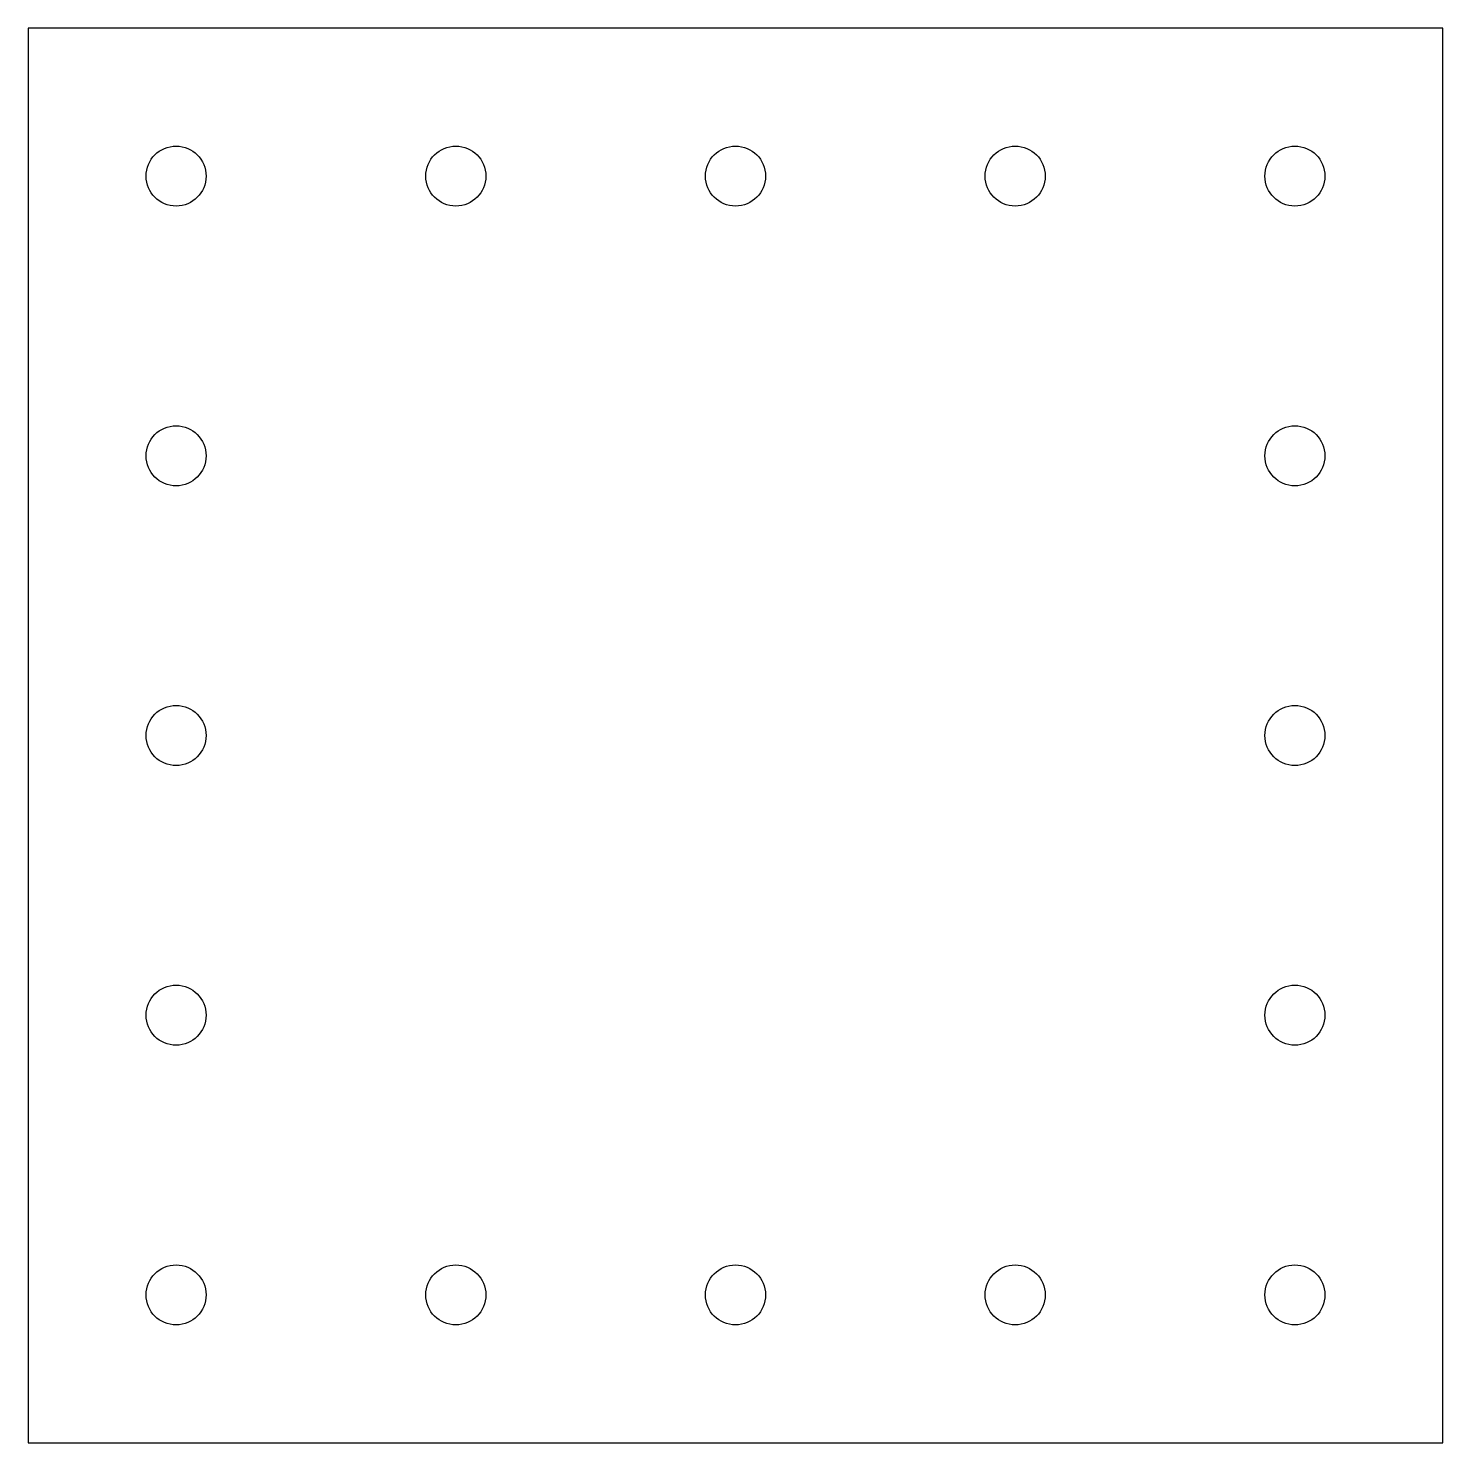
# Model space of a CAD drawing. Header units: inches. Extents: x -300 to 300, y -300 to 300.
import ezdxf

# ---------------------------------------------------------------- set-up
doc = ezdxf.new("R2010")
doc.units = ezdxf.units.IN

msp = doc.modelspace()

# ---------------------------------------------------------------- linework, layer by layer
msp.add_lwpolyline([(-300, -300), (300, -300), (300, 300), (-300, 300)], close=True)
for centre in [(-237.3, 237.3), (-118.65, 237.3), (0, 237.3), (118.65, 237.3), (237.3, 237.3), (-237.3, 118.65), (237.3, 118.65), (-237.3, 0), (237.3, 0), (-237.3, -118.65), (237.3, -118.65), (-237.3, -237.3), (-118.65, -237.3), (0, -237.3), (118.65, -237.3), (237.3, -237.3)]:
    msp.add_circle(centre, 12.74)

doc.saveas('drawing.dxf')
